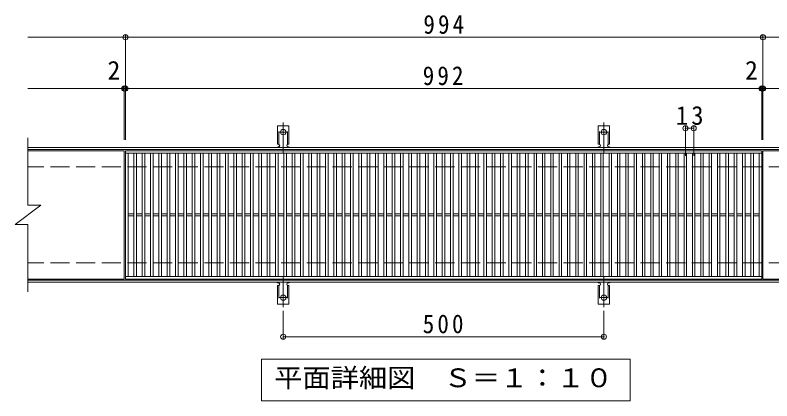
# Model space of a CAD drawing. Units: millimetres, scale not verified. Extents: x -1630 to 1614, y -1366 to 1209.
# Drawn here: x -655 to 525, y 608 to 1209 of the extents above; entities that cross this region are included whole.
import ezdxf
from ezdxf.enums import TextEntityAlignment as Align

# ---------------------------------------------------------------- set-up
doc = ezdxf.new("R2010")
doc.units = ezdxf.units.MM
doc.header["$LTSCALE"] = 10
doc.header["$PDMODE"] = 32
doc.header["$PDSIZE"] = 8
for name, pattern in [('CHAIN2', [12, 9, -1, 1, -1]), ('DASHED2', [3, 2, -1]), ('DASHED3', [4, 3, -1])]:
    doc.linetypes.add(name, pattern=pattern)
for name, color, linetype, lineweight in [('C-1', 2, 'Continuous', 9), ('C-2', 3, 'Continuous', 9), ('C-4', 7, 'Continuous', 9), ('C-5', 7, 'Continuous', 9), ('C-A', 3, 'Continuous', 9)]:
    doc.layers.add(name, color=color, linetype=linetype, lineweight=lineweight)
doc.styles.add('ＭＳ ゴシック', font='')
doc.styles.get('ＭＳ ゴシック').set_extended_font_data('MS Gothic')

msp = doc.modelspace()

# ---------------------------------------------------------------- linework, layer by layer
at = {"layer": 'C-1'}
for p, q in [((669.79, 1002.83), (-635.21, 1002.83)), ((669.79, 999.83), (-635.21, 999.83)), ((669.79, 795.83), (-635.21, 795.83)), ((669.79, 792.83), (-635.21, 792.83))]:
    msp.add_line(p, q, dxfattribs=at)
at = {"layer": 'C-1', "linetype": 'DASHED3'}
for p, q in [((669.79, 972.83), (-635.21, 972.83)), ((669.79, 822.83), (-635.21, 822.83))]:
    msp.add_line(p, q, dxfattribs=at)
at = {"layer": 'C-2'}
for p, q in [((-635.21, 1017.83), (-635.21, 912.83)), ((-485.21, 997.83), (-635.21, 997.83)), ((-485.21, 997.83), (-485.21, 797.83)), ((-483.21, 993.83), (508.79, 993.83)), ((-479.21, 801.83), (-479.21, 993.83)), ((-470.21, 801.83), (-470.21, 993.83)), ((-466.21, 801.83), (-466.21, 993.83)), ((-457.21, 801.83), (-457.21, 993.83)), ((-453.21, 801.83), (-453.21, 993.83)), ((-444.21, 801.83), (-444.21, 993.83)), ((-440.21, 801.83), (-440.21, 993.83)), ((-431.21, 801.83), (-431.21, 993.83)), ((-427.21, 801.83), (-427.21, 993.83)), ((-418.21, 801.83), (-418.21, 993.83)), ((-414.21, 801.83), (-414.21, 993.83)), ((-405.21, 801.83), (-405.21, 993.83)), ((-401.21, 801.83), (-401.21, 993.83)), ((-392.21, 801.83), (-392.21, 993.83)), ((-388.21, 801.83), (-388.21, 993.83)), ((-379.21, 801.83), (-379.21, 993.83)), ((-375.21, 801.83), (-375.21, 993.83)), ((-366.21, 801.83), (-366.21, 993.83)), ((-362.21, 801.83), (-362.21, 993.83)), ((-353.21, 801.83), (-353.21, 993.83)), ((-349.21, 801.83), (-349.21, 993.83)), ((-340.21, 801.83), (-340.21, 993.83)), ((-336.21, 801.83), (-336.21, 993.83)), ((-327.21, 801.83), (-327.21, 993.83)), ((-323.21, 801.83), (-323.21, 993.83)), ((-314.21, 801.83), (-314.21, 993.83)), ((-310.21, 801.83), (-310.21, 993.83)), ((-301.21, 801.83), (-301.21, 993.83)), ((-297.21, 801.83), (-297.21, 993.83)), ((-288.21, 801.83), (-288.21, 993.83)), ((-284.21, 801.83), (-284.21, 993.83)), ((-275.21, 801.83), (-275.21, 993.83)), ((-271.21, 801.83), (-271.21, 993.83)), ((-262.21, 801.83), (-262.21, 993.83)), ((-258.21, 801.83), (-258.21, 993.83)), ((-249.21, 801.83), (-249.21, 993.83)), ((-245.21, 801.83), (-245.21, 993.83)), ((-236.21, 801.83), (-236.21, 993.83)), ((-232.21, 801.83), (-232.21, 993.83)), ((-223.21, 801.83), (-223.21, 993.83)), ((-219.21, 801.83), (-219.21, 993.83)), ((-210.21, 801.83), (-210.21, 993.83)), ((-206.21, 801.83), (-206.21, 993.83)), ((-197.21, 801.83), (-197.21, 993.83)), ((-193.21, 801.83), (-193.21, 993.83)), ((-184.21, 801.83), (-184.21, 993.83)), ((-180.21, 801.83), (-180.21, 993.83)), ((-171.21, 801.83), (-171.21, 993.83)), ((-167.21, 801.83), (-167.21, 993.83)), ((-158.21, 801.83), (-158.21, 993.83)), ((-154.21, 801.83), (-154.21, 993.83)), ((-145.21, 801.83), (-145.21, 993.83)), ((-141.21, 801.83), (-141.21, 993.83)), ((-132.21, 801.83), (-132.21, 993.83)), ((-128.21, 801.83), (-128.21, 993.83)), ((-119.21, 801.83), (-119.21, 993.83)), ((-115.21, 801.83), (-115.21, 993.83)), ((-106.21, 801.83), (-106.21, 993.83)), ((-102.21, 801.83), (-102.21, 993.83)), ((-93.21, 801.83), (-93.21, 993.83)), ((-89.21, 801.83), (-89.21, 993.83)), ((-80.21, 801.83), (-80.21, 993.83)), ((-76.21, 801.83), (-76.21, 993.83)), ((-67.21, 801.83), (-67.21, 993.83)), ((-63.21, 801.83), (-63.21, 993.83)), ((-54.21, 801.83), (-54.21, 993.83)), ((-50.21, 801.83), (-50.21, 993.83)), ((-41.21, 801.83), (-41.21, 993.83)), ((-37.21, 801.83), (-37.21, 993.83)), ((-28.21, 801.83), (-28.21, 993.83)), ((-24.21, 801.83), (-24.21, 993.83)), ((-15.21, 801.83), (-15.21, 993.83)), ((-11.21, 801.83), (-11.21, 993.83)), ((-2.21, 801.83), (-2.21, 993.83)), ((1.79, 801.83), (1.79, 993.83)), ((10.79, 801.83), (10.79, 993.83)), ((14.79, 801.83), (14.79, 993.83)), ((23.79, 801.83), (23.79, 993.83)), ((27.79, 801.83), (27.79, 993.83)), ((36.79, 801.83), (36.79, 993.83)), ((40.79, 801.83), (40.79, 993.83)), ((49.79, 801.83), (49.79, 993.83)), ((53.79, 801.83), (53.79, 993.83)), ((62.79, 801.83), (62.79, 993.83)), ((66.79, 801.83), (66.79, 993.83)), ((75.79, 801.83), (75.79, 993.83)), ((79.79, 801.83), (79.79, 993.83)), ((88.79, 801.83), (88.79, 993.83)), ((92.79, 801.83), (92.79, 993.83)), ((101.79, 801.83), (101.79, 993.83)), ((105.79, 801.83), (105.79, 993.83)), ((114.79, 801.83), (114.79, 993.83)), ((118.79, 801.83), (118.79, 993.83)), ((127.79, 801.83), (127.79, 993.83)), ((131.79, 801.83), (131.79, 993.83)), ((140.79, 801.83), (140.79, 993.83)), ((144.79, 801.83), (144.79, 993.83)), ((153.79, 801.83), (153.79, 993.83)), ((157.79, 801.83), (157.79, 993.83)), ((166.79, 801.83), (166.79, 993.83)), ((170.79, 801.83), (170.79, 993.83)), ((179.79, 801.83), (179.79, 993.83)), ((183.79, 801.83), (183.79, 993.83)), ((192.79, 801.83), (192.79, 993.83)), ((196.79, 801.83), (196.79, 993.83)), ((205.79, 801.83), (205.79, 993.83)), ((209.79, 801.83), (209.79, 993.83)), ((218.79, 801.83), (218.79, 993.83)), ((222.79, 801.83), (222.79, 993.83)), ((231.79, 801.83), (231.79, 993.83)), ((235.79, 801.83), (235.79, 993.83)), ((244.79, 801.83), (244.79, 993.83)), ((248.79, 801.83), (248.79, 993.83)), ((257.79, 801.83), (257.79, 993.83)), ((261.79, 801.83), (261.79, 993.83)), ((270.79, 801.83), (270.79, 993.83)), ((274.79, 801.83), (274.79, 993.83)), ((283.79, 801.83), (283.79, 993.83)), ((287.79, 801.83), (287.79, 993.83)), ((296.79, 801.83), (296.79, 993.83)), ((300.79, 801.83), (300.79, 993.83)), ((309.79, 801.83), (309.79, 993.83)), ((313.79, 801.83), (313.79, 993.83)), ((322.79, 801.83), (322.79, 993.83)), ((326.79, 801.83), (326.79, 993.83)), ((335.79, 801.83), (335.79, 993.83)), ((339.79, 801.83), (339.79, 993.83)), ((348.79, 801.83), (348.79, 993.83)), ((352.79, 801.83), (352.79, 993.83)), ((361.79, 801.83), (361.79, 993.83)), ((365.79, 801.83), (365.79, 993.83)), ((374.79, 801.83), (374.79, 993.83)), ((378.79, 801.83), (378.79, 993.83)), ((387.79, 801.83), (387.79, 993.83)), ((391.79, 801.83), (391.79, 993.83)), ((400.79, 801.83), (400.79, 993.83)), ((404.79, 801.83), (404.79, 993.83)), ((413.79, 801.83), (413.79, 993.83)), ((417.79, 801.83), (417.79, 993.83)), ((426.79, 801.83), (426.79, 993.83)), ((430.79, 801.83), (430.79, 993.83)), ((439.79, 801.83), (439.79, 993.83)), ((443.79, 801.83), (443.79, 993.83)), ((452.79, 801.83), (452.79, 993.83)), ((456.79, 801.83), (456.79, 993.83)), ((465.79, 801.83), (465.79, 993.83)), ((469.79, 801.83), (469.79, 993.83)), ((478.79, 801.83), (478.79, 993.83)), ((482.79, 801.83), (482.79, 993.83)), ((491.79, 801.83), (491.79, 993.83)), ((495.79, 801.83), (495.79, 993.83)), ((504.79, 801.83), (504.79, 993.83)), ((508.79, 997.83), (508.79, 797.83)), ((510.79, 997.83), (510.79, 797.83)), ((669.79, 997.83), (510.79, 997.83)), ((-655.21, 882.83), (-615.21, 912.83)), ((-635.21, 912.83), (-615.21, 912.83)), ((-479.21, 899.33), (-470.21, 899.33)), ((-466.21, 899.33), (-457.21, 899.33)), ((-453.21, 899.33), (-444.21, 899.33)), ((-440.21, 899.33), (-431.21, 899.33)), ((-427.21, 899.33), (-418.21, 899.33)), ((-414.21, 899.33), (-405.21, 899.33)), ((-401.21, 899.33), (-392.21, 899.33)), ((-388.21, 899.33), (-379.21, 899.33)), ((-375.21, 899.33), (-366.21, 899.33)), ((-362.21, 899.33), (-353.21, 899.33)), ((-349.21, 899.33), (-340.21, 899.33)), ((-336.21, 899.33), (-327.21, 899.33)), ((-323.21, 899.33), (-314.21, 899.33)), ((-310.21, 899.33), (-301.21, 899.33)), ((-297.21, 899.33), (-288.21, 899.33)), ((-284.21, 899.33), (-275.21, 899.33)), ((-271.21, 899.33), (-262.21, 899.33)), ((-258.21, 899.33), (-249.21, 899.33)), ((-245.21, 899.33), (-236.21, 899.33)), ((-232.21, 899.33), (-223.21, 899.33)), ((-219.21, 899.33), (-210.21, 899.33)), ((-206.21, 899.33), (-197.21, 899.33)), ((-193.21, 899.33), (-184.21, 899.33)), ((-180.21, 899.33), (-171.21, 899.33)), ((-167.21, 899.33), (-158.21, 899.33)), ((-154.21, 899.33), (-145.21, 899.33)), ((-141.21, 899.33), (-132.21, 899.33)), ((-128.21, 899.33), (-119.21, 899.33)), ((-115.21, 899.33), (-106.21, 899.33)), ((-102.21, 899.33), (-93.21, 899.33)), ((-89.21, 899.33), (-80.21, 899.33)), ((-76.21, 899.33), (-67.21, 899.33)), ((-63.21, 899.33), (-54.21, 899.33)), ((-50.21, 899.33), (-41.21, 899.33)), ((-37.21, 899.33), (-28.21, 899.33)), ((-24.21, 899.33), (-15.21, 899.33)), ((-11.21, 899.33), (-2.21, 899.33)), ((1.79, 899.33), (10.79, 899.33)), ((14.79, 899.33), (23.79, 899.33)), ((27.79, 899.33), (36.79, 899.33)), ((40.79, 899.33), (49.79, 899.33)), ((53.79, 899.33), (62.79, 899.33)), ((66.79, 899.33), (75.79, 899.33)), ((79.79, 899.33), (88.79, 899.33)), ((92.79, 899.33), (101.79, 899.33)), ((105.79, 899.33), (114.79, 899.33)), ((118.79, 899.33), (127.79, 899.33)), ((131.79, 899.33), (140.79, 899.33)), ((144.79, 899.33), (153.79, 899.33)), ((157.79, 899.33), (166.79, 899.33)), ((170.79, 899.33), (179.79, 899.33)), ((183.79, 899.33), (192.79, 899.33)), ((196.79, 899.33), (205.79, 899.33)), ((209.79, 899.33), (218.79, 899.33)), ((222.79, 899.33), (231.79, 899.33)), ((235.79, 899.33), (244.79, 899.33)), ((248.79, 899.33), (257.79, 899.33)), ((261.79, 899.33), (270.79, 899.33)), ((274.79, 899.33), (283.79, 899.33)), ((287.79, 899.33), (296.79, 899.33)), ((300.79, 899.33), (309.79, 899.33)), ((313.79, 899.33), (322.79, 899.33)), ((326.79, 899.33), (335.79, 899.33)), ((339.79, 899.33), (348.79, 899.33)), ((352.79, 899.33), (361.79, 899.33)), ((365.79, 899.33), (374.79, 899.33)), ((378.79, 899.33), (387.79, 899.33)), ((391.79, 899.33), (400.79, 899.33)), ((404.79, 899.33), (413.79, 899.33)), ((417.79, 899.33), (426.79, 899.33)), ((430.79, 899.33), (439.79, 899.33)), ((443.79, 899.33), (452.79, 899.33)), ((456.79, 899.33), (465.79, 899.33)), ((469.79, 899.33), (478.79, 899.33)), ((482.79, 899.33), (491.79, 899.33)), ((495.79, 899.33), (504.79, 899.33)), ((-479.21, 896.33), (-470.21, 896.33)), ((-466.21, 896.33), (-457.21, 896.33)), ((-453.21, 896.33), (-444.21, 896.33)), ((-440.21, 896.33), (-431.21, 896.33)), ((-427.21, 896.33), (-418.21, 896.33)), ((-414.21, 896.33), (-405.21, 896.33)), ((-401.21, 896.33), (-392.21, 896.33)), ((-388.21, 896.33), (-379.21, 896.33)), ((-375.21, 896.33), (-366.21, 896.33)), ((-362.21, 896.33), (-353.21, 896.33)), ((-349.21, 896.33), (-340.21, 896.33)), ((-336.21, 896.33), (-327.21, 896.33)), ((-323.21, 896.33), (-314.21, 896.33)), ((-310.21, 896.33), (-301.21, 896.33)), ((-297.21, 896.33), (-288.21, 896.33)), ((-284.21, 896.33), (-275.21, 896.33)), ((-271.21, 896.33), (-262.21, 896.33)), ((-258.21, 896.33), (-249.21, 896.33)), ((-245.21, 896.33), (-236.21, 896.33)), ((-232.21, 896.33), (-223.21, 896.33)), ((-219.21, 896.33), (-210.21, 896.33)), ((-206.21, 896.33), (-197.21, 896.33)), ((-193.21, 896.33), (-184.21, 896.33)), ((-180.21, 896.33), (-171.21, 896.33)), ((-167.21, 896.33), (-158.21, 896.33)), ((-154.21, 896.33), (-145.21, 896.33)), ((-141.21, 896.33), (-132.21, 896.33)), ((-128.21, 896.33), (-119.21, 896.33)), ((-115.21, 896.33), (-106.21, 896.33)), ((-102.21, 896.33), (-93.21, 896.33)), ((-89.21, 896.33), (-80.21, 896.33)), ((-76.21, 896.33), (-67.21, 896.33)), ((-63.21, 896.33), (-54.21, 896.33)), ((-50.21, 896.33), (-41.21, 896.33)), ((-37.21, 896.33), (-28.21, 896.33)), ((-24.21, 896.33), (-15.21, 896.33)), ((-11.21, 896.33), (-2.21, 896.33)), ((1.79, 896.33), (10.79, 896.33)), ((14.79, 896.33), (23.79, 896.33)), ((27.79, 896.33), (36.79, 896.33)), ((40.79, 896.33), (49.79, 896.33)), ((53.79, 896.33), (62.79, 896.33)), ((66.79, 896.33), (75.79, 896.33)), ((79.79, 896.33), (88.79, 896.33)), ((92.79, 896.33), (101.79, 896.33)), ((105.79, 896.33), (114.79, 896.33)), ((118.79, 896.33), (127.79, 896.33)), ((131.79, 896.33), (140.79, 896.33)), ((144.79, 896.33), (153.79, 896.33)), ((157.79, 896.33), (166.79, 896.33)), ((170.79, 896.33), (179.79, 896.33)), ((183.79, 896.33), (192.79, 896.33)), ((196.79, 896.33), (205.79, 896.33)), ((209.79, 896.33), (218.79, 896.33)), ((222.79, 896.33), (231.79, 896.33)), ((235.79, 896.33), (244.79, 896.33)), ((248.79, 896.33), (257.79, 896.33)), ((261.79, 896.33), (270.79, 896.33)), ((274.79, 896.33), (283.79, 896.33)), ((287.79, 896.33), (296.79, 896.33)), ((300.79, 896.33), (309.79, 896.33)), ((313.79, 896.33), (322.79, 896.33)), ((326.79, 896.33), (335.79, 896.33)), ((339.79, 896.33), (348.79, 896.33)), ((352.79, 896.33), (361.79, 896.33)), ((365.79, 896.33), (374.79, 896.33)), ((378.79, 896.33), (387.79, 896.33)), ((391.79, 896.33), (400.79, 896.33)), ((404.79, 896.33), (413.79, 896.33)), ((417.79, 896.33), (426.79, 896.33)), ((430.79, 896.33), (439.79, 896.33)), ((443.79, 896.33), (452.79, 896.33)), ((456.79, 896.33), (465.79, 896.33)), ((469.79, 896.33), (478.79, 896.33)), ((482.79, 896.33), (491.79, 896.33)), ((495.79, 896.33), (504.79, 896.33)), ((-655.21, 882.83), (-635.21, 882.83)), ((-635.21, 882.83), (-635.21, 777.83)), ((-485.21, 797.83), (-635.21, 797.83)), ((508.79, 801.83), (-483.21, 801.83)), ((508.79, 797.83), (-483.21, 797.83)), ((669.79, 797.83), (510.79, 797.83))]:
    msp.add_line(p, q, dxfattribs=at)
msp.add_lwpolyline([(-483.21, 797.83), (-483.21, 997.83), (508.79, 997.83)], dxfattribs=at)
at = {"layer": 'C-4'}
for p, q in [((-635.21, 1174.83), (669.79, 1174.83)), ((-483.21, 1014.83), (-483.21, 1177.83)), ((510.79, 1014.83), (510.79, 1177.83)), ((-485.21, 1014.83), (-485.21, 1097.83)), ((508.79, 1014.83), (508.79, 1097.83)), ((-635.21, 1094.83), (669.79, 1094.83)), ((389.79, 989.83), (389.79, 1035.83)), ((389.79, 1032.83), (402.79, 1032.83)), ((402.79, 989.83), (402.79, 1035.83)), ((-237.21, 748.11), (-237.21, 704.83)), ((262.79, 748.11), (262.79, 704.83)), ((-237.21, 707.83), (262.79, 707.83))]:
    msp.add_line(p, q, dxfattribs=at)
for p in [(-483.21, 1174.83), (510.79, 1174.83), (-485.21, 1094.83), (-483.21, 1094.83), (508.79, 1094.83), (510.79, 1094.83), (389.79, 1032.83), (402.79, 1032.83), (-237.21, 707.83), (262.79, 707.83)]:
    msp.add_point(p, dxfattribs=at)
at = {"layer": 'C-5'}
msp.add_lwpolyline([(-271.21, 607.83), (-271.21, 672.83), (303.79, 672.83), (303.79, 607.83)], close=True, dxfattribs=at)
at = {"layer": 'C-A', "color": 7, "linetype": 'CHAIN2'}
for p, q in [((-237.21, 994.37), (-237.21, 1041.77)), ((262.79, 994.37), (262.79, 1041.77)), ((-242.99, 1026.83), (-231.43, 1026.83)), ((257.01, 1026.83), (268.57, 1026.83)), ((-237.21, 801.3), (-237.21, 753.9)), ((262.79, 801.3), (262.79, 753.9)), ((-242.99, 768.83), (-231.43, 768.83)), ((257.01, 768.83), (268.57, 768.83))]:
    msp.add_line(p, q, dxfattribs=at)
at = {"layer": 'C-A'}
for p, q in [((-245.96, 1007.83), (-245.96, 1036.83)), ((-228.46, 1036.83), (-245.96, 1036.83)), ((-228.46, 1007.83), (-228.46, 1036.83)), ((254.04, 1007.83), (254.04, 1036.83)), ((271.54, 1036.83), (254.04, 1036.83)), ((271.54, 1007.83), (271.54, 1036.83)), ((-245.96, 1007.83), (-244.71, 1007.83)), ((-245.21, 1003.83), (-244.71, 1003.83)), ((-228.46, 1007.83), (-229.71, 1007.83)), ((-229.71, 1003.83), (-229.2, 1003.83)), ((254.04, 1007.83), (255.29, 1007.83)), ((254.79, 1003.83), (255.29, 1003.83)), ((271.54, 1007.83), (270.29, 1007.83)), ((270.29, 1003.83), (270.8, 1003.83)), ((-245.21, 791.83), (-244.71, 791.83)), ((-229.71, 791.83), (-229.2, 791.83)), ((254.79, 791.83), (255.29, 791.83)), ((270.29, 791.83), (270.8, 791.83)), ((-245.96, 787.83), (-244.71, 787.83)), ((-245.96, 787.83), (-245.96, 758.83)), ((-228.46, 787.83), (-229.71, 787.83)), ((-228.46, 787.83), (-228.46, 758.83)), ((254.04, 787.83), (255.29, 787.83)), ((254.04, 787.83), (254.04, 758.83)), ((271.54, 787.83), (270.29, 787.83)), ((271.54, 787.83), (271.54, 758.83)), ((-228.46, 758.83), (-245.96, 758.83)), ((271.54, 758.83), (254.04, 758.83))]:
    msp.add_line(p, q, dxfattribs=at)
at = {"layer": 'C-A', "linetype": 'DASHED2'}
for p, q in [((-243.96, 1007.69), (-243.96, 1036.83)), ((-230.46, 1007.69), (-230.46, 1036.83)), ((256.04, 1007.69), (256.04, 1036.83)), ((269.54, 1007.69), (269.54, 1036.83)), ((-243.96, 787.98), (-243.96, 758.83)), ((-230.46, 787.98), (-230.46, 758.83)), ((256.04, 787.98), (256.04, 758.83)), ((269.54, 787.98), (269.54, 758.83))]:
    msp.add_line(p, q, dxfattribs=at)
at = {"layer": 'C-A'}
for centre in [(-237.21, 1026.83), (262.79, 1026.83), (-237.21, 768.83), (262.79, 768.83)]:
    msp.add_circle(centre, 4.25, dxfattribs=at)
for centre, start, end in [((-245.21, 1001.83), 90.27596, 150.00047), ((-244.71, 1005.83), 270, 90), ((-229.71, 1005.83), 90, 269.8667), ((-229.21, 1001.83), 29.99927, 89.75836), ((254.79, 1001.83), 90.27596, 150.00047), ((255.29, 1005.83), 270, 90), ((270.29, 1005.83), 90, 269.8667), ((270.79, 1001.83), 29.99927, 89.75836), ((-245.21, 793.83), 209.99951, 269.72403), ((-244.71, 789.83), 270, 90), ((-229.71, 789.83), 90.13329, 270), ((-229.21, 793.83), 270.24162, 330.00072), ((254.79, 793.83), 209.99951, 269.72403), ((255.29, 789.83), 270, 90), ((270.29, 789.83), 90.13329, 270), ((270.79, 793.83), 270.24162, 330.00072)]:
    msp.add_arc(centre, 2, start, end, dxfattribs=at)

# ---------------------------------------------------------------- texts
at = {"layer": 'C-4', "color": 2, "style": 'ＭＳ ゴシック'}
for p in [(-511.17, 1099.83), (482.83, 1099.83)]:
    msp.add_text('2', height=29.33, dxfattribs=at).set_placement(p, align=Align.BOTTOM_LEFT)
at = {"layer": 'C-4', "color": 2, "char_height": 29.33, "attachment_point": 7, "style": 'ＭＳ ゴシック'}
for s, insert in [('\\T1.27;\\W0.9;994', (-18.71, 1179.83)), ('\\T1.27;\\W0.9;992', (-19.71, 1099.83)), ('\\T1.27;\\W0.95;13', (375.04, 1037.83)), ('\\T1.27;\\W0.9;500', (-19.71, 712.83))]:
    msp.add_mtext(s, dxfattribs=dict(at, insert=insert))
at = {"layer": 'C-5', "color": 2, "style": 'ＭＳ ゴシック', "width": 1.1}
msp.add_text('平面詳細図\u3000Ｓ＝１：１０', height=29.33, dxfattribs=at).set_placement((-251.21, 620.33), align=Align.BOTTOM_LEFT)

doc.saveas('drawing.dxf')
